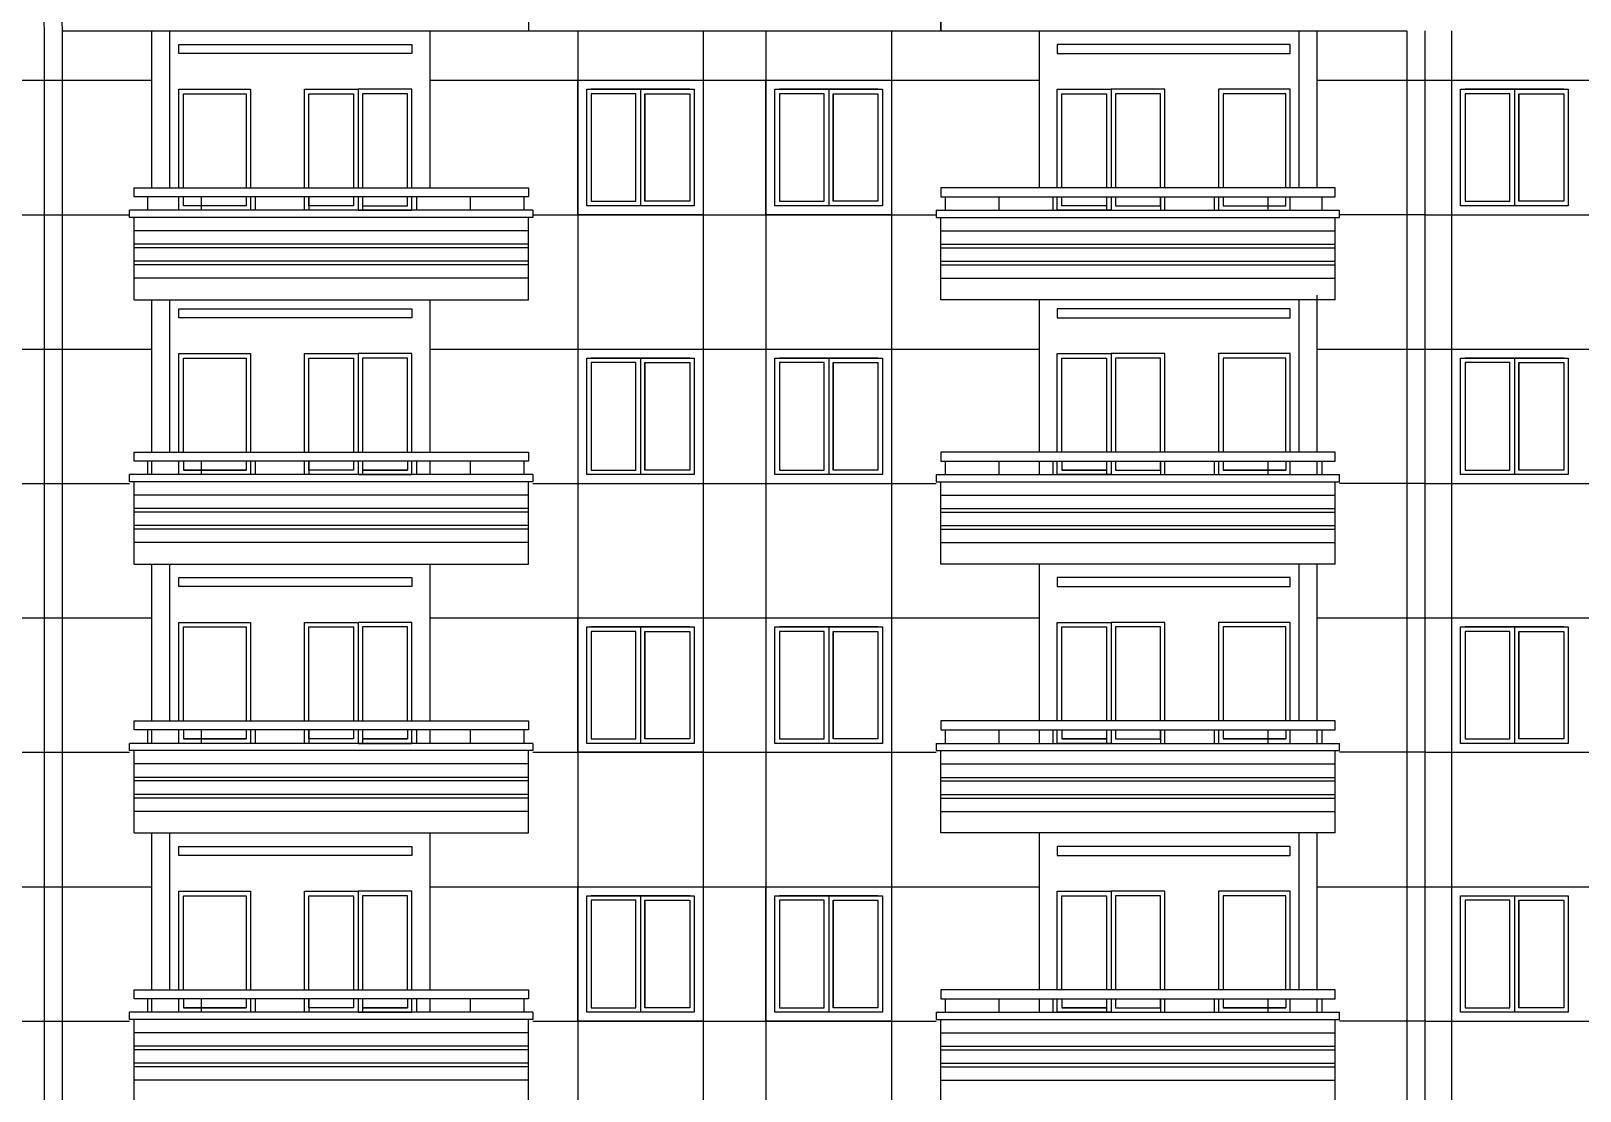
# Model space of a CAD drawing. Header units: millimetres. Extents: x 62416 to 146516, y -59332 to 68.
# Drawn here: x 106948 to 124230, y -25406 to -13576 of the extents above; entities that cross this region are included whole.
import ezdxf

# ---------------------------------------------------------------- set-up
doc = ezdxf.new("R2010")
doc.units = ezdxf.units.MM
doc.header["$LTSCALE"] = 200
doc.header["$MEASUREMENT"] = 0
doc.layers.add('DIM', color=4, linetype='CONTINUOUS')
doc.layers.add('MDUNG', color=3, linetype='CONTINUOUS')

msp = doc.modelspace()

# ---------------------------------------------------------------- linework, layer by layer
at = {"layer": 'DIM', "color": 4}
for p, q in [((108597.7, -13826.2), (108597.7, -13726.2)), ((108597.7, -13726.2), (111197.7, -13726.2)), ((111197.7, -13726.2), (111197.7, -13826.2)), ((118397.7, -13726.2), (118397.7, -13826.2)), ((120997.7, -13726.2), (118397.7, -13726.2)), ((118397.7, -13726.2), (118397.7, -13826.2)), ((120997.7, -13726.2), (118397.7, -13726.2)), ((120997.7, -13826.2), (120997.7, -13726.2)), ((120997.7, -13826.2), (120997.7, -13726.2)), ((111197.7, -13826.2), (108597.7, -13826.2)), ((118397.7, -13826.2), (120997.7, -13826.2)), ((118397.7, -13826.2), (120997.7, -13826.2)), ((108597.7, -15326.2), (108597.7, -14226.2)), ((108597.7, -14226.2), (109397.7, -14226.2)), ((108647.7, -15326.2), (108647.7, -14276.2)), ((108647.7, -14276.2), (109347.7, -14276.2)), ((109347.7, -14276.2), (109347.7, -15326.2)), ((109397.7, -14226.2), (109397.7, -15326.2)), ((109997.7, -15326.2), (109997.7, -14226.2)), ((109997.7, -14226.2), (110597.7, -14226.2)), ((110047.7, -15326.2), (110047.7, -14276.2)), ((110047.7, -14276.2), (110547.7, -14276.2)), ((110547.7, -14276.2), (110547.7, -15326.2)), ((111197.7, -14226.2), (110597.7, -14226.2)), ((110597.7, -14226.2), (110597.7, -15326.2)), ((110597.7, -14226.2), (110597.7, -15326.2)), ((111147.7, -14276.2), (110647.7, -14276.2)), ((110647.7, -14276.2), (110647.7, -15326.2)), ((111147.7, -15326.2), (111147.7, -14276.2)), ((111197.7, -15326.2), (111197.7, -14226.2)), ((118397.7, -15326.2), (118397.7, -14226.2)), ((118397.7, -14226.2), (118997.7, -14226.2)), ((118397.7, -15326.2), (118397.7, -14226.2)), ((118397.7, -14226.2), (118997.7, -14226.2)), ((118447.7, -15326.2), (118447.7, -14276.2)), ((118447.7, -14276.2), (118947.7, -14276.2)), ((118447.7, -15326.2), (118447.7, -14276.2)), ((118447.7, -14276.2), (118947.7, -14276.2)), ((118947.7, -14276.2), (118947.7, -15326.2)), ((118947.7, -14276.2), (118947.7, -15326.2)), ((118997.7, -14226.2), (118997.7, -15326.2)), ((118997.7, -14226.2), (118997.7, -15326.2)), ((119597.7, -14226.2), (118997.7, -14226.2)), ((118997.7, -14226.2), (118997.7, -15326.2)), ((119597.7, -14226.2), (118997.7, -14226.2)), ((118997.7, -14226.2), (118997.7, -15326.2)), ((119547.7, -14276.2), (119047.7, -14276.2)), ((119047.7, -14276.2), (119047.7, -15326.2)), ((119547.7, -14276.2), (119047.7, -14276.2)), ((119047.7, -14276.2), (119047.7, -15326.2)), ((119547.7, -15326.2), (119547.7, -14276.2)), ((119547.7, -15326.2), (119547.7, -14276.2)), ((119597.7, -15326.2), (119597.7, -14226.2)), ((119597.7, -15326.2), (119597.7, -14226.2)), ((120997.7, -14226.2), (120197.7, -14226.2)), ((120197.7, -14226.2), (120197.7, -15326.2)), ((120997.7, -14226.2), (120197.7, -14226.2)), ((120197.7, -14226.2), (120197.7, -15326.2)), ((120947.7, -14276.2), (120247.7, -14276.2)), ((120247.7, -14276.2), (120247.7, -15326.2)), ((120947.7, -14276.2), (120247.7, -14276.2)), ((120247.7, -14276.2), (120247.7, -15326.2)), ((120947.7, -15326.2), (120947.7, -14276.2)), ((120947.7, -15326.2), (120947.7, -14276.2)), ((120997.7, -15326.2), (120997.7, -14226.2)), ((120997.7, -15326.2), (120997.7, -14226.2)), ((108097.7, -15426.2), (108097.7, -15326.2)), ((121497.7, -15426.2), (121497.7, -15326.2)), ((108247.7, -15428.2), (108247.7, -15576.2)), ((108597.7, -15576.2), (108597.7, -15426.2)), ((108647.7, -15526.2), (108647.7, -15426.2)), ((109347.7, -15526.2), (108647.7, -15526.2)), ((108847.7, -15428.2), (108847.7, -15576.2)), ((109347.7, -15426.2), (109347.7, -15526.2)), ((109397.7, -15426.2), (109397.7, -15576.2)), ((109447.7, -15428.2), (109447.7, -15576.2)), ((109997.7, -15576.2), (109997.7, -15426.2)), ((110047.7, -15526.2), (110047.7, -15426.2)), ((110047.7, -15428.2), (110047.7, -15576.2)), ((110547.7, -15526.2), (110047.7, -15526.2)), ((110547.7, -15426.2), (110547.7, -15526.2)), ((110597.7, -15426.2), (110597.7, -15576.2)), ((110597.7, -15426.2), (110597.7, -15576.2)), ((110647.7, -15426.2), (110647.7, -15526.2)), ((110647.7, -15428.2), (110647.7, -15576.2)), ((110647.7, -15526.2), (111147.7, -15526.2)), ((111147.7, -15526.2), (111147.7, -15426.2)), ((111197.7, -15576.2), (111197.7, -15426.2)), ((111247.7, -15428.2), (111247.7, -15576.2)), ((111847.7, -15428.2), (111847.7, -15576.2)), ((112447.7, -15428.2), (112447.7, -15576.2)), ((117147.7, -15428.2), (117147.7, -15576.2)), ((117747.7, -15428.2), (117747.7, -15576.2)), ((118347.7, -15428.2), (118347.7, -15576.2)), ((118397.7, -15576.2), (118397.7, -15426.2)), ((118447.7, -15526.2), (118447.7, -15426.2)), ((118947.7, -15526.2), (118447.7, -15526.2)), ((118947.7, -15426.2), (118947.7, -15526.2)), ((118947.7, -15428.2), (118947.7, -15576.2)), ((118997.7, -15426.2), (118997.7, -15576.2)), ((118997.7, -15426.2), (118997.7, -15576.2)), ((119047.7, -15426.2), (119047.7, -15526.2)), ((119047.7, -15526.2), (119547.7, -15526.2)), ((119547.7, -15526.2), (119547.7, -15426.2)), ((119547.7, -15428.2), (119547.7, -15576.2)), ((119597.7, -15576.2), (119597.7, -15426.2)), ((120147.7, -15428.2), (120147.7, -15576.2)), ((120197.7, -15426.2), (120197.7, -15576.2)), ((120247.7, -15426.2), (120247.7, -15526.2)), ((120247.7, -15526.2), (120947.7, -15526.2)), ((120747.7, -15428.2), (120747.7, -15576.2)), ((120947.7, -15526.2), (120947.7, -15426.2)), ((120997.7, -15576.2), (120997.7, -15426.2)), ((121347.7, -15428.2), (121347.7, -15576.2)), ((112547.7, -15576.2), (108047.7, -15576.2)), ((108047.7, -15656.2), (108047.7, -15576.2)), ((112547.7, -15656.2), (108047.7, -15656.2)), ((108097.7, -16576.2), (108097.7, -15656.2)), ((109397.7, -15576.2), (108597.7, -15576.2)), ((110597.7, -15576.2), (109997.7, -15576.2)), ((110597.7, -15576.2), (111197.7, -15576.2)), ((112497.7, -16576.2), (112497.7, -15656.2)), ((112547.7, -15576.2), (112547.7, -15656.2)), ((117047.7, -15576.2), (121547.7, -15576.2)), ((117047.7, -15576.2), (117047.7, -15656.2)), ((117047.7, -15656.2), (121547.7, -15656.2)), ((117097.7, -16576.2), (117097.7, -15656.2)), ((118997.7, -15576.2), (118397.7, -15576.2)), ((118997.7, -15576.2), (119597.7, -15576.2)), ((120197.7, -15576.2), (120997.7, -15576.2)), ((121497.7, -16576.2), (121497.7, -15656.2)), ((121547.7, -15656.2), (121547.7, -15576.2)), ((112497.7, -15806.2), (108097.7, -15806.2)), ((117097.7, -15806.2), (121497.7, -15806.2)), ((112497.7, -15956.2), (108097.7, -15956.2)), ((112497.7, -15996.2), (108097.7, -15996.2)), ((117097.7, -15956.2), (121497.7, -15956.2)), ((117097.7, -15996.2), (121497.7, -15996.2)), ((112497.7, -16146.2), (108097.7, -16146.2)), ((112497.7, -16186.2), (108097.7, -16186.2)), ((117097.7, -16146.2), (121497.7, -16146.2)), ((117097.7, -16186.2), (121497.7, -16186.2)), ((112497.7, -16336.2), (108097.7, -16336.2)), ((117097.7, -16336.2), (121497.7, -16336.2)), ((108097.7, -16576.2), (112497.7, -16576.2)), ((121497.7, -16576.2), (117097.7, -16576.2)), ((108597.7, -16776.2), (108597.7, -16676.2)), ((108597.7, -16676.2), (111197.7, -16676.2)), ((111197.7, -16676.2), (111197.7, -16776.2)), ((118397.7, -16676.2), (118397.7, -16776.2)), ((120997.7, -16676.2), (118397.7, -16676.2)), ((120997.7, -16776.2), (120997.7, -16676.2)), ((111197.7, -16776.2), (108597.7, -16776.2)), ((118397.7, -16776.2), (120997.7, -16776.2)), ((108597.7, -18276.2), (108597.7, -17176.2)), ((108597.7, -17176.2), (109397.7, -17176.2)), ((108647.7, -18276.2), (108647.7, -17226.2)), ((108647.7, -17226.2), (109347.7, -17226.2)), ((109347.7, -17226.2), (109347.7, -18276.2)), ((109397.7, -17176.2), (109397.7, -18276.2)), ((109997.7, -18276.2), (109997.7, -17176.2)), ((109997.7, -17176.2), (110597.7, -17176.2)), ((110047.7, -18276.2), (110047.7, -17226.2)), ((110047.7, -17226.2), (110547.7, -17226.2)), ((110547.7, -17226.2), (110547.7, -18276.2)), ((111197.7, -17176.2), (110597.7, -17176.2)), ((110597.7, -17176.2), (110597.7, -18276.2)), ((110597.7, -17176.2), (110597.7, -18276.2)), ((111147.7, -17226.2), (110647.7, -17226.2)), ((110647.7, -17226.2), (110647.7, -18276.2)), ((111147.7, -18276.2), (111147.7, -17226.2)), ((111197.7, -18276.2), (111197.7, -17176.2)), ((118397.7, -18276.2), (118397.7, -17176.2)), ((118397.7, -17176.2), (118997.7, -17176.2)), ((118447.7, -18276.2), (118447.7, -17226.2)), ((118447.7, -17226.2), (118947.7, -17226.2)), ((118947.7, -17226.2), (118947.7, -18276.2)), ((119597.7, -17176.2), (118997.7, -17176.2)), ((118997.7, -17176.2), (118997.7, -18276.2)), ((118997.7, -17176.2), (118997.7, -18276.2)), ((119547.7, -17226.2), (119047.7, -17226.2)), ((119047.7, -17226.2), (119047.7, -18276.2)), ((119547.7, -18276.2), (119547.7, -17226.2)), ((119597.7, -18276.2), (119597.7, -17176.2)), ((120997.7, -17176.2), (120197.7, -17176.2)), ((120197.7, -17176.2), (120197.7, -18276.2)), ((120947.7, -17226.2), (120247.7, -17226.2)), ((120247.7, -17226.2), (120247.7, -18276.2)), ((120947.7, -18276.2), (120947.7, -17226.2)), ((120997.7, -18276.2), (120997.7, -17176.2)), ((108097.7, -18376.2), (108097.7, -18276.2)), ((121497.7, -18376.2), (121497.7, -18276.2)), ((108247.7, -18378.2), (108247.7, -18526.2)), ((108597.7, -18526.2), (108597.7, -18376.2)), ((108647.7, -18376.2), (108647.7, -18476.2)), ((108647.7, -18476.2), (109347.7, -18476.2)), ((109347.7, -18476.2), (108647.7, -18476.2)), ((108847.7, -18378.2), (108847.7, -18526.2)), ((109347.7, -18376.2), (109347.7, -18476.2)), ((109397.7, -18376.2), (109397.7, -18526.2)), ((109447.7, -18378.2), (109447.7, -18526.2)), ((109997.7, -18526.2), (109997.7, -18376.2)), ((110047.7, -18476.2), (110047.7, -18376.2)), ((110047.7, -18378.2), (110047.7, -18526.2)), ((110547.7, -18476.2), (110047.7, -18476.2)), ((110547.7, -18376.2), (110547.7, -18476.2)), ((110597.7, -18376.2), (110597.7, -18526.2)), ((110597.7, -18376.2), (110597.7, -18526.2)), ((110647.7, -18376.2), (110647.7, -18476.2)), ((110647.7, -18378.2), (110647.7, -18526.2)), ((111147.7, -18476.2), (110647.7, -18476.2)), ((110647.7, -18476.2), (111147.7, -18476.2)), ((111147.7, -18376.2), (111147.7, -18476.2)), ((111197.7, -18526.2), (111197.7, -18376.2)), ((111247.7, -18378.2), (111247.7, -18526.2)), ((111397.7, -18376.2), (111397.7, -18526.2)), ((111847.7, -18378.2), (111847.7, -18526.2)), ((112447.7, -18378.2), (112447.7, -18526.2)), ((117147.7, -18378.2), (117147.7, -18526.2)), ((117747.7, -18378.2), (117747.7, -18526.2)), ((118197.7, -18376.2), (118197.7, -18526.2)), ((118347.7, -18378.2), (118347.7, -18526.2)), ((118397.7, -18526.2), (118397.7, -18376.2)), ((118447.7, -18376.2), (118447.7, -18476.2)), ((118947.7, -18476.2), (118447.7, -18476.2)), ((118447.7, -18476.2), (118947.7, -18476.2)), ((118947.7, -18376.2), (118947.7, -18476.2)), ((118947.7, -18378.2), (118947.7, -18526.2)), ((118997.7, -18376.2), (118997.7, -18526.2)), ((118997.7, -18376.2), (118997.7, -18526.2)), ((119047.7, -18376.2), (119047.7, -18476.2)), ((119047.7, -18476.2), (119547.7, -18476.2)), ((119547.7, -18476.2), (119547.7, -18376.2)), ((119547.7, -18378.2), (119547.7, -18526.2)), ((119597.7, -18526.2), (119597.7, -18376.2)), ((120147.7, -18378.2), (120147.7, -18526.2)), ((120197.7, -18376.2), (120197.7, -18526.2)), ((120247.7, -18376.2), (120247.7, -18476.2)), ((120247.7, -18476.2), (120947.7, -18476.2)), ((120947.7, -18476.2), (120247.7, -18476.2)), ((120747.7, -18378.2), (120747.7, -18526.2)), ((120947.7, -18376.2), (120947.7, -18476.2)), ((120997.7, -18526.2), (120997.7, -18376.2)), ((121347.7, -18378.2), (121347.7, -18526.2)), ((112547.7, -18526.2), (108047.7, -18526.2)), ((108047.7, -18606.2), (108047.7, -18526.2)), ((112547.7, -18606.2), (108047.7, -18606.2)), ((108097.7, -19526.2), (108097.7, -18606.2)), ((109397.7, -18526.2), (108597.7, -18526.2)), ((110597.7, -18526.2), (109997.7, -18526.2)), ((110597.7, -18526.2), (111197.7, -18526.2)), ((112497.7, -19526.2), (112497.7, -18606.2)), ((112547.7, -18526.2), (112547.7, -18606.2)), ((117047.7, -18526.2), (121547.7, -18526.2)), ((117047.7, -18526.2), (117047.7, -18606.2)), ((117047.7, -18606.2), (121547.7, -18606.2)), ((117097.7, -19526.2), (117097.7, -18606.2)), ((118997.7, -18526.2), (118397.7, -18526.2)), ((118997.7, -18526.2), (119597.7, -18526.2)), ((120197.7, -18526.2), (120997.7, -18526.2)), ((121497.7, -19526.2), (121497.7, -18606.2)), ((121547.7, -18606.2), (121547.7, -18526.2)), ((112497.7, -18756.2), (108097.7, -18756.2)), ((117097.7, -18756.2), (121497.7, -18756.2)), ((112497.7, -18906.2), (108097.7, -18906.2)), ((112497.7, -18946.2), (108097.7, -18946.2)), ((117097.7, -18906.2), (121497.7, -18906.2)), ((117097.7, -18946.2), (121497.7, -18946.2)), ((112497.7, -19096.2), (108097.7, -19096.2)), ((112497.7, -19136.2), (108097.7, -19136.2)), ((117097.7, -19096.2), (121497.7, -19096.2)), ((117097.7, -19136.2), (121497.7, -19136.2)), ((112497.7, -19286.2), (108097.7, -19286.2)), ((117097.7, -19286.2), (121497.7, -19286.2)), ((108097.7, -19526.2), (112497.7, -19526.2)), ((121497.7, -19526.2), (117097.7, -19526.2)), ((108097.7, -21376.2), (108097.7, -21276.2)), ((108247.7, -21378.2), (108247.7, -21526.2)), ((108297.7, -21526.2), (108297.7, -21376.2)), ((108847.7, -21378.2), (108847.7, -21526.2)), ((109447.7, -21378.2), (109447.7, -21526.2)), ((110047.7, -21378.2), (110047.7, -21526.2)), ((110647.7, -21378.2), (110647.7, -21526.2)), ((111247.7, -21378.2), (111247.7, -21526.2)), ((111397.7, -21376.2), (111397.7, -21526.2)), ((111847.7, -21378.2), (111847.7, -21526.2)), ((112447.7, -21378.2), (112447.7, -21526.2)), ((117147.7, -21378.2), (117147.7, -21526.2)), ((117747.7, -21378.2), (117747.7, -21526.2)), ((118197.7, -21376.2), (118197.7, -21526.2)), ((118347.7, -21378.2), (118347.7, -21526.2)), ((118947.7, -21378.2), (118947.7, -21526.2)), ((119547.7, -21378.2), (119547.7, -21526.2)), ((120147.7, -21378.2), (120147.7, -21526.2)), ((120747.7, -21378.2), (120747.7, -21526.2)), ((121297.7, -21526.2), (121297.7, -21376.2)), ((121347.7, -21378.2), (121347.7, -21526.2)), ((121497.7, -21376.2), (121497.7, -21276.2)), ((112547.7, -21526.2), (108047.7, -21526.2)), ((108047.7, -21606.2), (108047.7, -21526.2)), ((112547.7, -21526.2), (112547.7, -21606.2)), ((117047.7, -21526.2), (121547.7, -21526.2)), ((117047.7, -21526.2), (117047.7, -21606.2)), ((121547.7, -21606.2), (121547.7, -21526.2)), ((112547.7, -21606.2), (108047.7, -21606.2)), ((108097.7, -22526.2), (108097.7, -21606.2)), ((112497.7, -21756.2), (108097.7, -21756.2)), ((112497.7, -22526.2), (112497.7, -21606.2)), ((117047.7, -21606.2), (121547.7, -21606.2)), ((117097.7, -22526.2), (117097.7, -21606.2)), ((117097.7, -21756.2), (121497.7, -21756.2)), ((121497.7, -22526.2), (121497.7, -21606.2)), ((112497.7, -21906.2), (108097.7, -21906.2)), ((112497.7, -21946.2), (108097.7, -21946.2)), ((117097.7, -21906.2), (121497.7, -21906.2)), ((117097.7, -21946.2), (121497.7, -21946.2)), ((112497.7, -22096.2), (108097.7, -22096.2)), ((117097.7, -22096.2), (121497.7, -22096.2)), ((112497.7, -22136.2), (108097.7, -22136.2)), ((112497.7, -22286.2), (108097.7, -22286.2)), ((117097.7, -22136.2), (121497.7, -22136.2)), ((117097.7, -22286.2), (121497.7, -22286.2)), ((108097.7, -22526.2), (112497.7, -22526.2)), ((121497.7, -22526.2), (117097.7, -22526.2)), ((108097.7, -24376.2), (108097.7, -24276.2)), ((121497.7, -24376.2), (121497.7, -24276.2)), ((112547.7, -24526.2), (108047.7, -24526.2)), ((108047.7, -24606.2), (108047.7, -24526.2)), ((108247.7, -24378.2), (108247.7, -24526.2)), ((108297.7, -24526.2), (108297.7, -24376.2)), ((108847.7, -24378.2), (108847.7, -24526.2)), ((109447.7, -24378.2), (109447.7, -24526.2)), ((110047.7, -24378.2), (110047.7, -24526.2)), ((110647.7, -24378.2), (110647.7, -24526.2)), ((111247.7, -24378.2), (111247.7, -24526.2)), ((111397.7, -24376.2), (111397.7, -24526.2)), ((111847.7, -24378.2), (111847.7, -24526.2)), ((112447.7, -24378.2), (112447.7, -24526.2)), ((112547.7, -24526.2), (112547.7, -24606.2)), ((117047.7, -24526.2), (121547.7, -24526.2)), ((117047.7, -24526.2), (117047.7, -24606.2)), ((117147.7, -24378.2), (117147.7, -24526.2)), ((117747.7, -24378.2), (117747.7, -24526.2)), ((118197.7, -24376.2), (118197.7, -24526.2)), ((118347.7, -24378.2), (118347.7, -24526.2)), ((118947.7, -24378.2), (118947.7, -24526.2)), ((119547.7, -24378.2), (119547.7, -24526.2)), ((120147.7, -24378.2), (120147.7, -24526.2)), ((120747.7, -24378.2), (120747.7, -24526.2)), ((121297.7, -24526.2), (121297.7, -24376.2)), ((121347.7, -24378.2), (121347.7, -24526.2)), ((121547.7, -24606.2), (121547.7, -24526.2)), ((112547.7, -24606.2), (108047.7, -24606.2)), ((108097.7, -25526.2), (108097.7, -24606.2)), ((112497.7, -25526.2), (112497.7, -24606.2)), ((117047.7, -24606.2), (121547.7, -24606.2)), ((117097.7, -25526.2), (117097.7, -24606.2)), ((121497.7, -25526.2), (121497.7, -24606.2)), ((112497.7, -24756.2), (108097.7, -24756.2)), ((117097.7, -24756.2), (121497.7, -24756.2)), ((112497.7, -24906.2), (108097.7, -24906.2)), ((112497.7, -24946.2), (108097.7, -24946.2)), ((117097.7, -24906.2), (121497.7, -24906.2)), ((117097.7, -24946.2), (121497.7, -24946.2)), ((112497.7, -25096.2), (108097.7, -25096.2)), ((112497.7, -25136.2), (108097.7, -25136.2)), ((117097.7, -25096.2), (121497.7, -25096.2)), ((117097.7, -25136.2), (121497.7, -25136.2)), ((112497.7, -25286.2), (108097.7, -25286.2)), ((117097.7, -25286.2), (121497.7, -25286.2))]:
    msp.add_line(p, q, dxfattribs=at)
at = {"layer": 'DIM', "color": 2, "linetype": 'Continuous'}
for p, q in [((114297.7, -14226.2), (113197.7, -14226.2)), ((113747.7, -14226.2), (113747.7, -15526.2)), ((113797.7, -14276.2), (113797.7, -15476.2)), ((116397.7, -14226.2), (115297.7, -14226.2)), ((115847.7, -14226.2), (115847.7, -15526.2)), ((115897.7, -14276.2), (115897.7, -15476.2)), ((124047.7, -14226.2), (122947.7, -14226.2)), ((123497.7, -14226.2), (123497.7, -15526.2)), ((123547.7, -14276.2), (123547.7, -15476.2)), ((113147.7, -17226.2), (114347.7, -17226.2)), ((113147.7, -18526.2), (113147.7, -17226.2)), ((114297.7, -17226.2), (113197.7, -17226.2)), ((113197.7, -17276.2), (113197.7, -18476.2)), ((113697.7, -17276.2), (113197.7, -17276.2)), ((113697.7, -18476.2), (113697.7, -17276.2)), ((113747.7, -17226.2), (113747.7, -18526.2)), ((113797.7, -17276.2), (113797.7, -18476.2)), ((113797.7, -18476.2), (113797.7, -17276.2)), ((113797.7, -17276.2), (114297.7, -17276.2)), ((114297.7, -17276.2), (114297.7, -18476.2)), ((114347.7, -17226.2), (114347.7, -18526.2)), ((115247.7, -17226.2), (116447.7, -17226.2)), ((115247.7, -18526.2), (115247.7, -17226.2)), ((116397.7, -17226.2), (115297.7, -17226.2)), ((115297.7, -17276.2), (115297.7, -18476.2)), ((115797.7, -17276.2), (115297.7, -17276.2)), ((115797.7, -18476.2), (115797.7, -17276.2)), ((115847.7, -17226.2), (115847.7, -18526.2)), ((115897.7, -17276.2), (115897.7, -18476.2)), ((116447.7, -17226.2), (116447.7, -18526.2)), ((124047.7, -17226.2), (122947.7, -17226.2)), ((123497.7, -17226.2), (123497.7, -18526.2)), ((123547.7, -17276.2), (123547.7, -18476.2)), ((113197.7, -18476.2), (113697.7, -18476.2)), ((114297.7, -18476.2), (113797.7, -18476.2)), ((115297.7, -18476.2), (115797.7, -18476.2)), ((114347.7, -18526.2), (113147.7, -18526.2)), ((116447.7, -18526.2), (115247.7, -18526.2)), ((114297.7, -20226.2), (113197.7, -20226.2)), ((113747.7, -20226.2), (113747.7, -21526.2)), ((113797.7, -20276.2), (113797.7, -21476.2)), ((116397.7, -20226.2), (115297.7, -20226.2)), ((115847.7, -20226.2), (115847.7, -21526.2)), ((115897.7, -20276.2), (115897.7, -21476.2)), ((124047.7, -20226.2), (122947.7, -20226.2)), ((123497.7, -20226.2), (123497.7, -21526.2)), ((123547.7, -20276.2), (123547.7, -21476.2)), ((114297.7, -23226.2), (113197.7, -23226.2)), ((113747.7, -23226.2), (113747.7, -24526.2)), ((113797.7, -23276.2), (113797.7, -24476.2)), ((116397.7, -23226.2), (115297.7, -23226.2)), ((115847.7, -23226.2), (115847.7, -24526.2)), ((115897.7, -23276.2), (115897.7, -24476.2)), ((123497.7, -23226.2), (123497.7, -24526.2)), ((123547.7, -23276.2), (123547.7, -24476.2))]:
    msp.add_line(p, q, dxfattribs=at)
for points in [[(113147.7, -14226.2), (114347.7, -14226.2), (114347.7, -15526.2), (113147.7, -15526.2)], [(113197.7, -14276.2), (113197.7, -15476.2), (113697.7, -15476.2), (113697.7, -14276.2)], [(114297.7, -14276.2), (114297.7, -15476.2), (113797.7, -15476.2), (113797.7, -14276.2)], [(115247.7, -14226.2), (116447.7, -14226.2), (116447.7, -15526.2), (115247.7, -15526.2)], [(115297.7, -14276.2), (115297.7, -15476.2), (115797.7, -15476.2), (115797.7, -14276.2)], [(116397.7, -14276.2), (116397.7, -15476.2), (115897.7, -15476.2), (115897.7, -14276.2)], [(122897.7, -14226.2), (124097.7, -14226.2), (124097.7, -15526.2), (122897.7, -15526.2)], [(122947.7, -14276.2), (122947.7, -15476.2), (123447.7, -15476.2), (123447.7, -14276.2)], [(124047.7, -14276.2), (124047.7, -15476.2), (123547.7, -15476.2), (123547.7, -14276.2)], [(116397.7, -17276.2), (116397.7, -18476.2), (115897.7, -18476.2), (115897.7, -17276.2)], [(122897.7, -17226.2), (124097.7, -17226.2), (124097.7, -18526.2), (122897.7, -18526.2)], [(122947.7, -17276.2), (122947.7, -18476.2), (123447.7, -18476.2), (123447.7, -17276.2)], [(124047.7, -17276.2), (124047.7, -18476.2), (123547.7, -18476.2), (123547.7, -17276.2)], [(113147.7, -20226.2), (114347.7, -20226.2), (114347.7, -21526.2), (113147.7, -21526.2)], [(113197.7, -20276.2), (113197.7, -21476.2), (113697.7, -21476.2), (113697.7, -20276.2)], [(114297.7, -20276.2), (114297.7, -21476.2), (113797.7, -21476.2), (113797.7, -20276.2)], [(115247.7, -20226.2), (116447.7, -20226.2), (116447.7, -21526.2), (115247.7, -21526.2)], [(115297.7, -20276.2), (115297.7, -21476.2), (115797.7, -21476.2), (115797.7, -20276.2)], [(116397.7, -20276.2), (116397.7, -21476.2), (115897.7, -21476.2), (115897.7, -20276.2)], [(122897.7, -20226.2), (124097.7, -20226.2), (124097.7, -21526.2), (122897.7, -21526.2)], [(122947.7, -20276.2), (122947.7, -21476.2), (123447.7, -21476.2), (123447.7, -20276.2)], [(124047.7, -20276.2), (124047.7, -21476.2), (123547.7, -21476.2), (123547.7, -20276.2)], [(113147.7, -23226.2), (114347.7, -23226.2), (114347.7, -24526.2), (113147.7, -24526.2)], [(113197.7, -23276.2), (113197.7, -24476.2), (113697.7, -24476.2), (113697.7, -23276.2)], [(114297.7, -23276.2), (114297.7, -24476.2), (113797.7, -24476.2), (113797.7, -23276.2)], [(115247.7, -23226.2), (116447.7, -23226.2), (116447.7, -24526.2), (115247.7, -24526.2)], [(115297.7, -23276.2), (115297.7, -24476.2), (115797.7, -24476.2), (115797.7, -23276.2)], [(116397.7, -23276.2), (116397.7, -24476.2), (115897.7, -24476.2), (115897.7, -23276.2)], [(122897.7, -23226.2), (124097.7, -23226.2), (124097.7, -24526.2), (122897.7, -24526.2)], [(122947.7, -23276.2), (122947.7, -24476.2), (123447.7, -24476.2), (123447.7, -23276.2)], [(124047.7, -23276.2), (124047.7, -24476.2), (123547.7, -24476.2), (123547.7, -23276.2)]]:
    msp.add_lwpolyline(points, close=True, dxfattribs=at)
at = {"layer": 'DIM', "color": 4}
for points in [[(108097.7, -15326.2), (112497.7, -15326.2), (112497.7, -15426.2), (108097.7, -15426.2)], [(121497.7, -15326.2), (117097.7, -15326.2), (117097.7, -15426.2), (121497.7, -15426.2)], [(108097.7, -18276.2), (112497.7, -18276.2), (112497.7, -18376.2), (108097.7, -18376.2)], [(121497.7, -18276.2), (117097.7, -18276.2), (117097.7, -18376.2), (121497.7, -18376.2)], [(108597.7, -21276.2), (108597.7, -20176.2), (109397.7, -20176.2), (109397.7, -21276.2)], [(109997.7, -21276.2), (109997.7, -20176.2), (110597.7, -20176.2), (110597.7, -21276.2)], [(111197.7, -21276.2), (111197.7, -20176.2), (110597.7, -20176.2), (110597.7, -21276.2)], [(118397.7, -21276.2), (118397.7, -20176.2), (118997.7, -20176.2), (118997.7, -21276.2)], [(119597.7, -21276.2), (119597.7, -20176.2), (118997.7, -20176.2), (118997.7, -21276.2)], [(120997.7, -21276.2), (120997.7, -20176.2), (120197.7, -20176.2), (120197.7, -21276.2)], [(108647.7, -21276.2), (108647.7, -20226.2), (109347.7, -20226.2), (109347.7, -21276.2)], [(110047.7, -21276.2), (110047.7, -20226.2), (110547.7, -20226.2), (110547.7, -21276.2)], [(111147.7, -21276.2), (111147.7, -20226.2), (110647.7, -20226.2), (110647.7, -21276.2)], [(118447.7, -21276.2), (118447.7, -20226.2), (118947.7, -20226.2), (118947.7, -21276.2)], [(119547.7, -21276.2), (119547.7, -20226.2), (119047.7, -20226.2), (119047.7, -21276.2)], [(120947.7, -21276.2), (120947.7, -20226.2), (120247.7, -20226.2), (120247.7, -21276.2)], [(108097.7, -21276.2), (112497.7, -21276.2), (112497.7, -21376.2), (108097.7, -21376.2)], [(108597.7, -21526.2), (108597.7, -21376.2)], [(109397.7, -21376.2), (109397.7, -21526.2), (108597.7, -21526.2)], [(109347.7, -21376.2), (109347.7, -21476.2), (108647.7, -21476.2)], [(108647.7, -21376.2), (108647.7, -21476.2), (109347.7, -21476.2)], [(109997.7, -21526.2), (109997.7, -21376.2)], [(110597.7, -21376.2), (110597.7, -21526.2), (109997.7, -21526.2)], [(110047.7, -21476.2), (110047.7, -21376.2)], [(110547.7, -21376.2), (110547.7, -21476.2), (110047.7, -21476.2)], [(110597.7, -21376.2), (110597.7, -21526.2), (111197.7, -21526.2)], [(110647.7, -21376.2), (110647.7, -21476.2), (111147.7, -21476.2)], [(111147.7, -21376.2), (111147.7, -21476.2), (110647.7, -21476.2)], [(111197.7, -21526.2), (111197.7, -21376.2)], [(121497.7, -21276.2), (117097.7, -21276.2), (117097.7, -21376.2), (121497.7, -21376.2)], [(118997.7, -21376.2), (118997.7, -21526.2), (118397.7, -21526.2)], [(118397.7, -21526.2), (118397.7, -21376.2)], [(118447.7, -21376.2), (118447.7, -21476.2), (118947.7, -21476.2)], [(118947.7, -21376.2), (118947.7, -21476.2), (118447.7, -21476.2)], [(118997.7, -21376.2), (118997.7, -21526.2), (119597.7, -21526.2)], [(119047.7, -21376.2), (119047.7, -21476.2), (119547.7, -21476.2)], [(119547.7, -21476.2), (119547.7, -21376.2)], [(119597.7, -21526.2), (119597.7, -21376.2)], [(120197.7, -21376.2), (120197.7, -21526.2), (120997.7, -21526.2)], [(120947.7, -21376.2), (120947.7, -21476.2), (120247.7, -21476.2)], [(120247.7, -21376.2), (120247.7, -21476.2), (120947.7, -21476.2)], [(120997.7, -21526.2), (120997.7, -21376.2)], [(108597.7, -24276.2), (108597.7, -23176.2), (109397.7, -23176.2), (109397.7, -24276.2)], [(108647.7, -24276.2), (108647.7, -23226.2), (109347.7, -23226.2), (109347.7, -24276.2)], [(109997.7, -24276.2), (109997.7, -23176.2), (110597.7, -23176.2), (110597.7, -24276.2)], [(110047.7, -24276.2), (110047.7, -23226.2), (110547.7, -23226.2), (110547.7, -24276.2)], [(111197.7, -24276.2), (111197.7, -23176.2), (110597.7, -23176.2), (110597.7, -24276.2)], [(111147.7, -24276.2), (111147.7, -23226.2), (110647.7, -23226.2), (110647.7, -24276.2)], [(118397.7, -24276.2), (118397.7, -23176.2), (118997.7, -23176.2), (118997.7, -24276.2)], [(118447.7, -24276.2), (118447.7, -23226.2), (118947.7, -23226.2), (118947.7, -24276.2)], [(119597.7, -24276.2), (119597.7, -23176.2), (118997.7, -23176.2), (118997.7, -24276.2)], [(119547.7, -24276.2), (119547.7, -23226.2), (119047.7, -23226.2), (119047.7, -24276.2)], [(120997.7, -24276.2), (120997.7, -23176.2), (120197.7, -23176.2), (120197.7, -24276.2)], [(120947.7, -24276.2), (120947.7, -23226.2), (120247.7, -23226.2), (120247.7, -24276.2)], [(108097.7, -24276.2), (112497.7, -24276.2), (112497.7, -24376.2), (108097.7, -24376.2)], [(121497.7, -24276.2), (117097.7, -24276.2), (117097.7, -24376.2), (121497.7, -24376.2)], [(108597.7, -24526.2), (108597.7, -24376.2)], [(109397.7, -24376.2), (109397.7, -24526.2), (108597.7, -24526.2)], [(109347.7, -24376.2), (109347.7, -24476.2), (108647.7, -24476.2)], [(108647.7, -24376.2), (108647.7, -24476.2), (109347.7, -24476.2)], [(109997.7, -24526.2), (109997.7, -24376.2)], [(110597.7, -24376.2), (110597.7, -24526.2), (109997.7, -24526.2)], [(110047.7, -24476.2), (110047.7, -24376.2)], [(110547.7, -24376.2), (110547.7, -24476.2), (110047.7, -24476.2)], [(110597.7, -24376.2), (110597.7, -24526.2), (111197.7, -24526.2)], [(110647.7, -24376.2), (110647.7, -24476.2), (111147.7, -24476.2)], [(111147.7, -24376.2), (111147.7, -24476.2), (110647.7, -24476.2)], [(111197.7, -24526.2), (111197.7, -24376.2)], [(118997.7, -24376.2), (118997.7, -24526.2), (118397.7, -24526.2)], [(118397.7, -24526.2), (118397.7, -24376.2)], [(118447.7, -24376.2), (118447.7, -24476.2), (118947.7, -24476.2)], [(118947.7, -24376.2), (118947.7, -24476.2), (118447.7, -24476.2)], [(118997.7, -24376.2), (118997.7, -24526.2), (119597.7, -24526.2)], [(119047.7, -24376.2), (119047.7, -24476.2), (119547.7, -24476.2)], [(119547.7, -24476.2), (119547.7, -24376.2)], [(119597.7, -24526.2), (119597.7, -24376.2)], [(120197.7, -24376.2), (120197.7, -24526.2), (120997.7, -24526.2)], [(120947.7, -24376.2), (120947.7, -24476.2), (120247.7, -24476.2)], [(120247.7, -24376.2), (120247.7, -24476.2), (120947.7, -24476.2)], [(120997.7, -24526.2), (120997.7, -24376.2)]]:
    msp.add_lwpolyline(points, dxfattribs=at)
for points in [[(111197.7, -19676.2), (111197.7, -19776.2), (108597.7, -19776.2), (108597.7, -19676.2)], [(118397.7, -19676.2), (118397.7, -19776.2), (120997.7, -19776.2), (120997.7, -19676.2)], [(111197.7, -22676.2), (111197.7, -22776.2), (108597.7, -22776.2), (108597.7, -22676.2)], [(118397.7, -22676.2), (118397.7, -22776.2), (120997.7, -22776.2), (120997.7, -22676.2)]]:
    msp.add_lwpolyline(points, close=True, dxfattribs=at)
at = {"layer": 'MDUNG', "color": 3}
for p, q in [((112497.7, -12376.2), (112497.7, -13576.2)), ((117097.7, -13576.2), (117097.7, -12376.2)), ((117097.7, -12376.2), (117097.7, -13576.2)), ((107097.7, -16726.2), (107097.7, -13576.2)), ((107297.7, -13576.2), (122297.7, -13576.2)), ((107297.7, -16726.2), (107297.7, -13576.2)), ((108497.7, -15326.2), (108497.7, -13576.2)), ((111397.7, -13576.2), (111397.7, -15326.2)), ((113047.7, -13576.2), (113047.7, -45076.2)), ((114447.7, -13576.2), (114447.7, -45076.2)), ((115147.7, -13576.2), (115147.7, -45076.2)), ((116547.7, -13576.2), (116547.7, -45076.2)), ((118197.7, -13576.2), (118197.7, -15326.2)), ((118197.7, -13576.2), (118197.7, -15326.2)), ((121097.7, -15326.2), (121097.7, -13576.2)), ((121097.7, -15326.2), (121097.7, -13576.2)), ((122297.7, -13576.2), (122297.7, -16726.2)), ((122497.7, -13576.2), (122497.7, -16726.2)), ((122497.7, -13576.2), (122497.7, -16726.2)), ((122797.7, -13576.2), (122797.7, -14126.2)), ((103297.7, -14126.2), (107097.7, -14126.2)), ((107097.7, -14126.2), (108297.7, -14126.2)), ((107297.7, -14126.2), (108297.7, -14126.2)), ((111397.7, -14126.2), (118197.7, -14126.2)), ((111397.7, -14126.2), (118197.7, -14126.2)), ((111397.7, -14126.2), (118197.7, -14126.2)), ((121297.7, -14126.2), (122497.7, -14126.2)), ((122497.7, -14126.2), (126297.7, -14126.2)), ((122797.7, -14126.2), (122797.7, -40863.3)), ((103297.7, -15626.2), (107097.7, -15626.2)), ((107097.7, -15626.2), (108047.7, -15626.2)), ((107097.7, -15626.2), (108047.7, -15626.2)), ((112547.7, -15626.2), (117047.7, -15626.2)), ((122497.7, -15626.2), (121547.7, -15626.2)), ((122497.7, -15626.2), (126297.7, -15626.2)), ((107097.7, -19726.2), (107097.7, -16576.2)), ((107297.7, -19726.2), (107297.7, -16576.2)), ((108497.7, -18276.2), (108497.7, -16576.2)), ((111397.7, -16576.2), (111397.7, -18276.2)), ((118197.7, -16576.2), (118197.7, -18276.2)), ((121097.7, -18276.2), (121097.7, -16576.2)), ((122297.7, -16576.2), (122297.7, -19726.2)), ((122497.7, -16576.2), (122497.7, -19726.2)), ((122497.7, -16576.2), (122497.7, -19726.2)), ((103297.7, -17126.2), (107097.7, -17126.2)), ((107097.7, -17126.2), (108297.7, -17126.2)), ((107097.7, -17126.2), (108297.7, -17126.2)), ((111397.7, -17126.2), (118197.7, -17126.2)), ((111397.7, -17126.2), (118197.7, -17126.2)), ((114697.7, -17126.2), (118197.7, -17126.2)), ((121297.7, -17126.2), (122497.7, -17126.2)), ((122497.7, -17126.2), (126297.7, -17126.2)), ((103297.7, -18626.2), (107097.7, -18626.2)), ((107097.7, -18626.2), (108047.7, -18626.2)), ((112547.7, -18626.2), (117047.7, -18626.2)), ((122497.7, -18626.2), (121547.7, -18626.2)), ((122497.7, -18626.2), (126297.7, -18626.2)), ((108497.7, -21276.2), (108497.7, -19526.2)), ((111397.7, -19526.2), (111397.7, -21276.2)), ((118197.7, -19526.2), (118197.7, -21276.2)), ((121097.7, -21276.2), (121097.7, -19526.2)), ((107097.7, -22726.2), (107097.7, -19576.2)), ((107297.7, -22726.2), (107297.7, -19576.2)), ((122297.7, -19576.2), (122297.7, -22726.2)), ((122497.7, -19576.2), (122497.7, -22726.2)), ((122497.7, -19576.2), (122497.7, -22726.2)), ((103297.7, -20126.2), (107097.7, -20126.2)), ((107097.7, -20126.2), (108297.7, -20126.2)), ((107097.7, -20126.2), (108297.7, -20126.2)), ((111397.7, -20126.2), (118197.7, -20126.2)), ((111397.7, -20126.2), (118197.7, -20126.2)), ((114697.7, -20126.2), (118197.7, -20126.2)), ((121297.7, -20126.2), (122497.7, -20126.2)), ((122497.7, -20126.2), (126297.7, -20126.2)), ((103297.7, -21626.2), (107097.7, -21626.2)), ((107097.7, -21626.2), (108047.7, -21626.2)), ((112547.7, -21626.2), (117047.7, -21626.2)), ((122497.7, -21626.2), (121547.7, -21626.2)), ((122497.7, -21626.2), (126297.7, -21626.2)), ((107097.7, -25726.2), (107097.7, -22576.2)), ((107297.7, -25726.2), (107297.7, -22576.2)), ((108497.7, -24276.2), (108497.7, -22526.2)), ((111397.7, -22526.2), (111397.7, -24276.2)), ((118197.7, -22526.2), (118197.7, -24276.2)), ((121097.7, -24276.2), (121097.7, -22526.2)), ((122297.7, -22576.2), (122297.7, -25726.2)), ((122497.7, -22576.2), (122497.7, -25726.2)), ((122497.7, -22576.2), (122497.7, -25726.2)), ((103297.7, -23126.2), (107097.7, -23126.2)), ((107097.7, -23126.2), (108297.7, -23126.2)), ((107097.7, -23126.2), (108297.7, -23126.2)), ((111397.7, -23126.2), (118197.7, -23126.2)), ((111397.7, -23126.2), (118197.7, -23126.2)), ((114697.7, -23126.2), (118197.7, -23126.2)), ((121297.7, -23126.2), (122497.7, -23126.2)), ((122497.7, -23126.2), (126297.7, -23126.2)), ((103297.7, -24626.2), (107097.7, -24626.2)), ((107097.7, -24626.2), (108047.7, -24626.2)), ((112547.7, -24626.2), (117047.7, -24626.2)), ((122497.7, -24626.2), (121547.7, -24626.2)), ((122497.7, -24626.2), (126297.7, -24626.2))]:
    msp.add_line(p, q, dxfattribs=at)
at = {"layer": 'MDUNG'}
for p, q in [((108297.7, -15326.2), (108297.7, -13576.2)), ((121297.7, -15326.2), (121297.7, -13576.2)), ((121297.7, -15326.2), (121297.7, -13576.2)), ((108297.7, -18276.2), (108297.7, -16576.2)), ((121297.7, -18276.2), (121297.7, -16526.2)), ((108297.7, -18526.2), (108297.7, -18376.2)), ((121297.7, -18526.2), (121297.7, -18376.2)), ((108297.7, -21276.2), (108297.7, -19526.2)), ((121297.7, -21276.2), (121297.7, -19526.2)), ((108297.7, -24276.2), (108297.7, -22526.2)), ((121297.7, -24276.2), (121297.7, -22526.2))]:
    msp.add_line(p, q, dxfattribs=at)
at = {"layer": 'MDUNG', "color": 3}
for points in [[(113047.7, -14126.2), (114447.7, -14126.2), (114447.7, -15626.2), (113047.7, -15626.2)], [(115147.7, -14126.2), (116547.7, -14126.2), (116547.7, -15626.2), (115147.7, -15626.2)], [(113047.7, -20126.2), (114447.7, -20126.2), (114447.7, -21626.2), (113047.7, -21626.2)], [(113047.7, -23126.2), (114447.7, -23126.2), (114447.7, -24626.2), (113047.7, -24626.2)], [(115147.7, -23126.2), (116547.7, -23126.2), (116547.7, -24626.2), (115147.7, -24626.2)]]:
    msp.add_lwpolyline(points, close=True, dxfattribs=at)
for radius in [2100, 1900]:
    msp.add_arc((105197.7, -13576.2), radius, 0, 180, dxfattribs=at)

doc.saveas('drawing.dxf')
